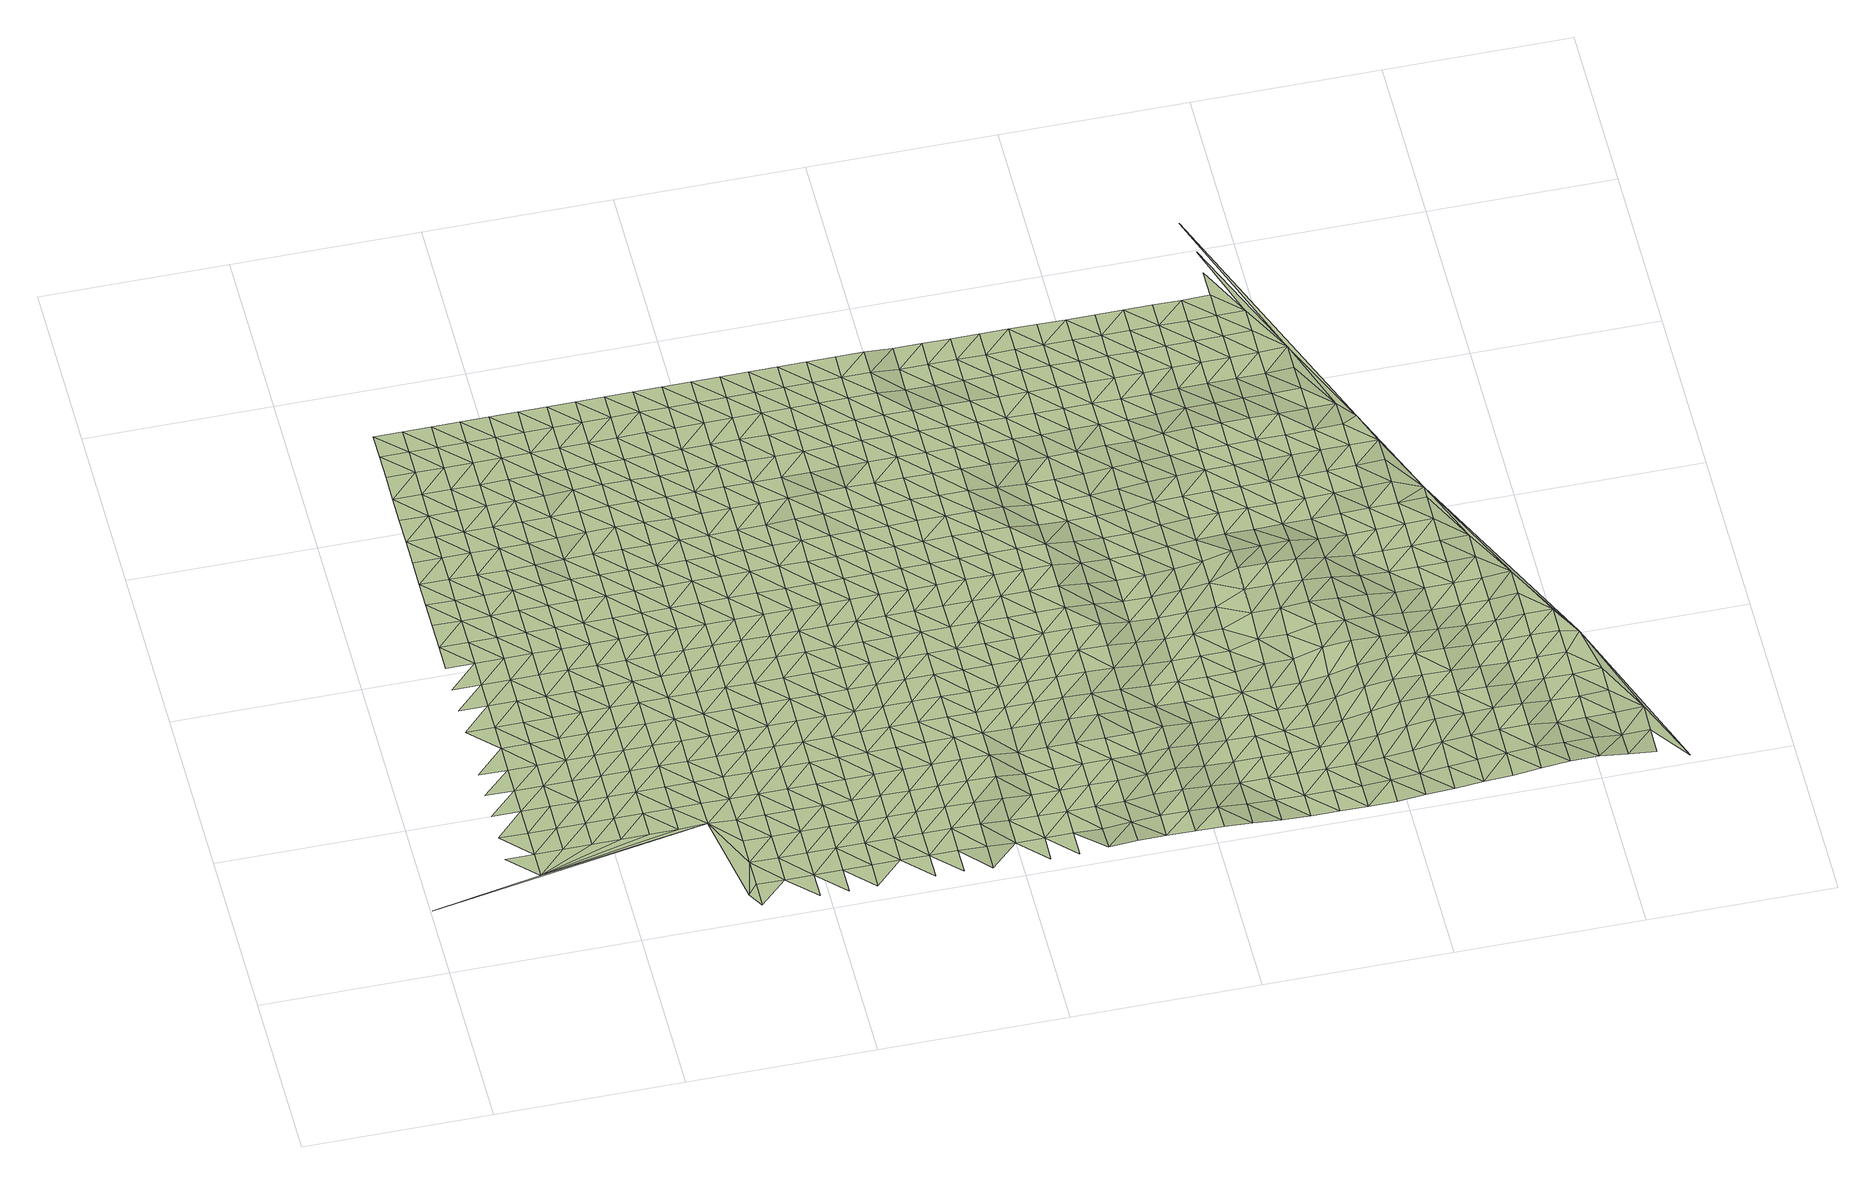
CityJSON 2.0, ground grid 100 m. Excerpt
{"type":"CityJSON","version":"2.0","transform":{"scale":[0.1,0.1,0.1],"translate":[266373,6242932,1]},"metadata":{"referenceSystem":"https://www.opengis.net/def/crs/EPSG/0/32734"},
"CityObjects":{
"terrain1":{"type":"TINRelief","geometry":[{"type":"CompositeSurface","lod":"1","boundaries":[[[0,1,2]],[[2,3,4]],[[4,3,5]],[[6,2,1]],[[7,8,5]],[[9,1,10]],[[3,2,11]],[[12,13,7]],[[2,6,11]],[[5,3,14]],[[15,6,1]],[[16,17,12]],[[3,11,14]],[[18,7,5]],[[19,16,20]],[[18,5,14]],[[21,12,7]],[[11,6,22]],[[19,20,23]],[[24,15,1]],[[16,12,21]],[[18,21,7]],[[6,15,22]],[[14,11,25]],[[26,23,27]],[[28,20,16]],[[14,25,18]],[[16,21,28]],[[11,22,25]],[[29,30,31]],[[32,27,30]],[[33,24,1]],[[23,20,34]],[[28,35,20]],[[21,18,36]],[[25,37,18]],[[38,22,15]],[[39,31,40]],[[31,30,41]],[[20,35,34]],[[36,28,21]],[[42,27,23]],[[36,18,37]],[[43,39,40]],[[31,41,40]],[[15,24,38]],[[25,22,44]],[[23,34,42]],[[1,45,33]],[[46,30,27]],[[47,35,28]],[[48,43,49]],[[47,28,36]],[[22,38,44]],[[46,41,30]],[[37,25,50]],[[27,42,46]],[[40,49,43]],[[51,34,35]],[[51,35,47]],[[25,44,50]],[[48,52,53]],[[54,36,37]],[[41,55,40]],[[49,56,48]],[[34,57,42]],[[24,58,38]],[[41,46,55]],[[1,9,45]],[[59,53,52]],[[48,56,52]],[[54,37,50]],[[51,57,34]],[[60,47,36]],[[61,49,40]],[[24,33,58]],[[44,38,62]],[[61,40,55]],[[42,63,46]],[[54,60,36]],[[57,64,42]],[[65,56,49]],[[66,59,67]],[[68,51,47]],[[52,69,59]],[[38,58,62]],[[55,46,63]],[[50,44,70]],[[42,64,63]],[[61,65,49]],[[67,71,66]],[[51,68,57]],[[67,59,69]],[[60,68,47]],[[44,62,70]],[[52,56,72]],[[54,50,73]],[[55,74,61]],[[33,45,58]],[[65,75,56]],[[74,55,63]],[[52,72,69]],[[57,76,64]],[[77,71,78]],[[56,75,72]],[[71,67,79]],[[73,50,70]],[[57,68,80]],[[60,54,81]],[[58,82,62]],[[65,61,83]],[[84,77,78]],[[79,78,71]],[[57,80,76]],[[58,45,82]],[[61,74,85]],[[67,69,86]],[[64,87,63]],[[81,54,73]],[[65,83,75]],[[68,60,88]],[[86,69,72]],[[61,85,83]],[[89,84,90]],[[74,63,87]],[[91,70,62]],[[64,76,87]],[[82,92,62]],[[93,79,67]],[[88,80,68]],[[78,90,84]],[[88,60,81]],[[86,93,67]],[[62,92,91]],[[75,94,72]],[[95,73,70]],[[74,96,85]],[[82,45,9]],[[75,83,97]],[[76,80,98]],[[90,99,89]],[[96,74,87]],[[86,72,94]],[[78,79,100]],[[75,97,94]],[[93,101,79]],[[95,70,91]],[[98,80,88]],[[102,81,73]],[[85,103,83]],[[82,104,92]],[[90,78,100]],[[105,106,107]],[[100,79,101]],[[85,96,103]],[[104,82,9]],[[76,108,87]],[[102,73,95]],[[76,98,109]],[[83,110,97]],[[111,93,86]],[[105,112,9]],[[113,88,81]],[[91,92,114]],[[112,105,107]],[[86,94,115]],[[99,90,116]],[[96,87,108]],[[76,109,108]],[[110,83,103]],[[92,104,114]],[[93,111,101]],[[86,115,111]],[[100,116,90]],[[113,81,102]],[[94,97,117]],[[106,118,107]],[[98,88,119]],[[120,9,112]],[[121,95,91]],[[96,122,103]],[[97,110,117]],[[91,114,123]],[[118,112,107]],[[119,109,98]],[[124,104,9]],[[116,125,99]],[[122,96,108]],[[119,88,113]],[[120,126,9]],[[115,94,127]],[[100,101,128]],[[101,111,129]],[[123,121,91]],[[130,102,95]],[[114,104,124]],[[110,103,131]],[[117,127,94]],[[126,124,9]],[[116,100,128]],[[128,101,129]],[[131,103,122]],[[109,132,108]],[[113,102,130]],[[112,133,120]],[[130,95,121]],[[109,119,134]],[[112,118,135]],[[110,136,117]],[[111,115,137]],[[138,123,114]],[[127,139,115]],[[125,116,140]],[[122,108,132]],[[120,133,126]],[[109,134,132]],[[136,110,131]],[[112,135,133]],[[124,138,114]],[[137,129,111]],[[119,113,141]],[[115,139,137]],[[128,140,116]],[[127,117,142]],[[141,113,130]],[[121,123,143]],[[142,117,136]],[[138,144,123]],[[145,135,118]],[[146,134,119]],[[126,147,124]],[[131,122,148]],[[125,140,149]],[[132,150,122]],[[126,133,151]],[[121,143,130]],[[139,127,152]],[[153,128,129]],[[129,137,154]],[[118,155,145]],[[143,123,144]],[[141,146,119]],[[136,131,148]],[[152,127,142]],[[122,150,148]],[[126,151,147]],[[128,153,140]],[[138,124,156]],[[153,129,154]],[[139,157,137]],[[132,134,158]],[[159,141,130]],[[133,135,160]],[[146,161,134]],[[145,162,135]],[[142,136,163]],[[157,139,152]],[[159,130,143]],[[124,147,156]],[[149,140,164]],[[132,158,150]],[[160,151,133]],[[144,138,165]],[[134,161,158]],[[148,163,136]],[[135,162,160]],[[154,137,166]],[[153,164,140]],[[146,141,167]],[[166,137,157]],[[141,159,168]],[[138,156,165]],[[152,142,169]],[[170,143,144]],[[148,150,171]],[[147,151,172]],[[163,173,142]],[[154,174,153]],[[164,175,149]],[[158,171,150]],[[141,168,167]],[[172,151,160]],[[143,170,159]],[[152,169,157]],[[176,161,146]],[[145,177,162]],[[142,173,169]],[[174,154,166]],[[145,178,179]],[[170,144,165]],[[180,163,148]],[[181,164,153]],[[156,147,182]],[[145,179,177]],[[146,167,176]],[[147,172,183]],[[171,180,148]],[[161,184,158]],[[162,185,160]],[[181,153,174]],[[186,173,163]],[[166,157,187]],[[168,159,188]],[[157,169,189]],[[159,170,190]],[[147,183,182]],[[175,164,191]],[[184,171,158]],[[165,156,192]],[[161,176,184]],[[180,186,163]],[[162,177,185]],[[174,166,187]],[[172,160,193]],[[157,189,187]],[[181,191,164]],[[159,190,188]],[[167,168,194]],[[156,182,192]],[[173,195,169]],[[170,165,196]],[[180,171,197]],[[193,183,172]],[[186,198,173]],[[193,160,185]],[[177,179,199]],[[181,174,200]],[[191,201,175]],[[197,171,184]],[[168,188,194]],[[196,190,170]],[[195,189,169]],[[202,176,167]],[[173,198,195]],[[187,200,174]],[[199,179,203]],[[196,165,192]],[[204,186,180]],[[205,182,183]],[[167,194,202]],[[183,193,206]],[[180,197,204]],[[189,207,187]],[[191,181,208]],[[176,209,184]],[[210,188,190]],[[185,177,211]],[[177,199,212]],[[200,213,181]],[[198,186,214]],[[189,195,207]],[[210,190,196]],[[183,206,205]],[[191,208,201]],[[209,197,184]],[[185,211,193]],[[215,192,182]],[[176,202,209]],[[214,186,204]],[[181,213,208]],[[177,212,211]],[[216,200,187]],[[217,195,198]],[[199,203,218]],[[188,219,194]],[[216,187,207]],[[210,220,188]],[[182,205,215]],[[221,196,192]],[[206,193,222]],[[198,214,217]],[[218,212,199]],[[223,213,200]],[[204,197,224]],[[208,225,201]],[[197,209,226]],[[188,220,219]],[[211,222,193]],[[207,195,227]],[[202,194,228]],[[216,223,200]],[[221,192,215]],[[229,210,196]],[[224,214,204]],[[205,206,230]],[[227,195,217]],[[224,197,226]],[[194,219,228]],[[206,222,230]],[[231,216,207]],[[213,232,208]],[[202,233,209]],[[210,229,220]],[[211,212,234]],[[229,196,221]],[[212,218,235]],[[223,236,213]],[[215,205,237]],[[231,207,227]],[[217,214,238]],[[232,225,208]],[[226,209,233]],[[202,228,233]],[[213,236,232]],[[214,224,239]],[[212,235,234]],[[237,205,230]],[[223,216,240]],[[241,222,211]],[[227,217,238]],[[219,220,242]],[[238,214,239]],[[216,231,240]],[[220,229,243]],[[221,215,244]],[[226,245,224]],[[211,234,241]],[[215,237,246]],[[235,218,247]],[[236,223,248]],[[249,230,222]],[[225,232,250]],[[245,226,233]],[[220,243,242]],[[221,244,229]],[[231,227,251]],[[252,228,219]],[[240,248,223]],[[244,215,246]],[[253,247,218]],[[237,230,249]],[[239,224,254]],[[238,251,227]],[[249,222,241]],[[219,242,252]],[[254,224,245]],[[231,255,240]],[[236,256,232]],[[233,228,257]],[[258,243,229]],[[235,259,234]],[[247,260,235]],[[248,261,236]],[[239,262,238]],[[263,246,237]],[[258,229,244]],[[251,255,231]],[[250,232,256]],[[233,257,245]],[[228,252,257]],[[262,239,254]],[[236,261,256]],[[235,260,259]],[[237,249,263]],[[264,248,240]],[[265,241,234]],[[251,238,266]],[[242,243,267]],[[264,240,255]],[[258,268,243]],[[269,244,246]],[[266,238,262]],[[234,259,265]],[[263,270,246]],[[271,261,248]],[[249,241,272]],[[254,245,273]],[[256,274,250]],[[245,257,275]],[[243,268,267]],[[244,269,258]],[[255,251,276]],[[277,252,242]],[[247,278,260]],[[264,271,248]],[[247,279,280]],[[269,246,270]],[[262,254,273]],[[272,263,249]],[[276,251,266]],[[245,275,273]],[[272,241,265]],[[247,280,278]],[[242,267,277]],[[255,281,264]],[[256,261,282]],[[252,283,257]],[[268,258,284]],[[259,260,285]],[[271,286,261]],[[266,262,287]],[[255,276,281]],[[284,258,269]],[[256,282,274]],[[283,275,257]],[[263,288,270]],[[252,277,283]],[[273,287,262]],[[261,286,282]],[[260,278,285]],[[263,272,289]],[[290,271,264]],[[291,267,268]],[[265,259,292]],[[290,264,281]],[[291,268,284]],[[263,289,288]],[[266,293,276]],[[269,270,294]],[[275,295,273]],[[287,296,266]],[[259,285,292]],[[278,280,297]],[[267,298,277]],[[286,271,299]],[[272,265,300]],[[274,282,301]],[[275,283,295]],[[281,276,293]],[[266,296,293]],[[299,271,290]],[[297,280,302]],[[294,270,288]],[[291,298,267]],[[284,269,303]],[[304,287,273]],[[289,272,300]],[[300,265,292]],[[305,282,286]],[[304,273,295]],[[277,306,283]],[[278,307,285]],[[303,269,294]],[[298,308,277]],[[278,297,309]],[[286,299,305]],[[310,296,287]],[[290,281,311]],[[312,291,284]],[[288,289,313]],[[293,314,281]],[[282,315,301]],[[295,283,306]],[[277,308,306]],[[304,310,287]],[[278,309,307]],[[289,300,313]],[[311,299,290]],[[291,312,298]],[[316,292,285]],[[311,281,314]],[[315,282,305]],[[312,284,303]],[[297,302,317]],[[293,296,318]],[[319,294,288]],[[295,320,304]],[[310,321,296]],[[285,307,316]],[[288,313,322]],[[317,309,297]],[[323,300,292]],[[301,315,324]],[[320,295,306]],[[293,318,314]],[[298,325,308]],[[305,299,326]],[[296,321,318]],[[299,311,327]],[[319,288,322]],[[298,312,328]],[[329,303,294]],[[323,292,316]],[[310,304,330]],[[315,305,326]],[[313,300,331]],[[327,326,299]],[[298,328,325]],[[304,320,332]],[[311,314,333]],[[308,334,306]],[[335,307,309]],[[329,294,319]],[[309,317,336]],[[310,330,321]],[[312,303,337]],[[331,322,313]],[[333,314,318]],[[304,332,330]],[[331,300,323]],[[315,338,324]],[[320,306,334]],[[308,325,334]],[[309,336,335]],[[339,327,311]],[[337,328,312]],[[340,316,307]],[[338,315,326]],[[337,303,329]],[[333,339,311]],[[321,341,318]],[[342,319,322]],[[320,343,332]],[[321,330,344]],[[307,335,340]],[[322,331,345]],[[336,317,346]],[[325,328,347]],[[348,323,316]],[[324,338,349]],[[343,320,334]],[[333,318,341]],[[326,327,350]],[[321,344,341]],[[339,351,327]],[[352,346,317]],[[342,322,345]],[[347,328,337]],[[353,329,319]],[[332,354,330]],[[331,323,348]],[[348,316,340]],[[338,326,350]],[[350,327,351]],[[332,343,354]],[[334,325,355]],[[335,336,356]],[[353,319,342]],[[325,347,357]],[[346,358,336]],[[330,359,344]],[[360,339,333]],[[361,337,329]],[[362,345,331]],[[333,341,363]],[[338,364,349]],[[343,334,355]],[[335,356,340]],[[325,357,355]],[[359,330,354]],[[336,358,356]],[[348,362,331]],[[339,360,351]],[[333,363,360]],[[364,338,350]],[[361,329,353]],[[341,344,365]],[[345,366,342]],[[347,337,367]],[[340,368,348]],[[343,369,354]],[[344,359,365]],[[362,366,345]],[[367,357,347]],[[370,349,364]],[[369,343,355]],[[367,337,361]],[[368,340,356]],[[353,342,371]],[[363,341,372]],[[346,373,358]],[[350,351,374]],[[351,360,375]],[[346,376,377]],[[378,362,348]],[[359,354,379]],[[366,371,342]],[[365,372,341]],[[364,350,374]],[[346,377,373]],[[374,351,375]],[[378,348,368]],[[379,354,369]],[[357,380,355]],[[361,353,381]],[[358,382,356]],[[357,367,383]],[[359,384,365]],[[360,363,385]],[[371,381,353]],[[372,386,363]],[[370,364,387]],[[369,355,380]],[[368,356,382]],[[366,362,388]],[[357,383,380]],[[384,359,379]],[[358,373,382]],[[362,378,389]],[[385,375,360]],[[367,361,390]],[[363,386,385]],[[374,387,364]],[[372,365,391]],[[381,390,361]],[[362,389,388]],[[371,366,392]],[[369,393,379]],[[394,378,368]],[[391,365,384]],[[373,377,395]],[[374,375,396]],[[397,383,367]],[[387,398,370]],[[393,369,380]],[[368,382,394]],[[371,392,381]],[[386,372,399]],[[375,385,396]],[[395,377,400]],[[366,388,392]],[[390,397,367]],[[384,379,401]],[[399,372,391]],[[402,387,374]],[[389,378,403]],[[378,394,404]],[[379,393,401]],[[386,405,385]],[[383,406,380]],[[407,390,381]],[[382,373,408]],[[397,409,383]],[[373,395,410]],[[402,374,396]],[[391,384,411]],[[405,386,399]],[[407,381,392]],[[378,404,403]],[[412,398,387]],[[393,380,406]],[[388,389,413]],[[383,409,406]],[[401,411,384]],[[373,410,408]],[[396,385,414]],[[394,382,415]],[[402,412,387]],[[399,391,416]],[[395,400,417]],[[390,418,397]],[[385,405,414]],[[390,407,419]],[[389,403,413]],[[388,420,392]],[[393,421,401]],[[404,394,415]],[[411,416,391]],[[415,382,408]],[[417,410,395]],[[422,402,396]],[[412,423,398]],[[421,393,406]],[[390,419,418]],[[417,400,424]],[[409,397,425]],[[422,396,414]],[[388,413,420]],[[399,426,405]],[[407,392,427]],[[411,401,428]],[[399,416,429]],[[412,402,430]],[[431,403,404]],[[397,418,425]],[[415,432,404]],[[428,401,421]],[[414,405,426]],[[409,433,406]],[[419,407,427]],[[408,410,434]],[[427,392,420]],[[399,429,426]],[[410,417,435]],[[402,422,430]],[[416,411,436]],[[404,432,431]],[[423,412,437]],[[421,406,433]],[[438,413,403]],[[409,425,433]],[[436,411,428]],[[410,435,434]],[[422,414,439]],[[418,419,440]],[[424,441,417]],[[442,415,408]],[[430,437,412]],[[416,443,429]],[[426,439,414]],[[419,427,440]],[[403,431,438]],[[420,413,444]],[[428,421,445]],[[415,442,432]],[[416,436,443]],[[442,408,434]],[[435,417,446]],[[422,447,430]],[[437,448,423]],[[433,445,421]],[[425,418,449]],[[439,447,422]],[[441,446,417]],[[413,438,444]],[[418,440,450]],[[426,429,451]],[[452,427,420]],[[429,443,453]],[[436,428,454]],[[455,437,430]],[[432,456,431]],[[418,450,449]],[[432,442,457]],[[445,458,428]],[[439,426,451]],[[433,425,459]],[[435,460,434]],[[452,420,444]],[[429,453,451]],[[446,461,435]],[[455,430,447]],[[443,436,454]],[[440,427,462]],[[428,458,454]],[[432,457,456]],[[463,448,437]],[[445,433,459]],[[434,460,442]],[[431,464,438]],[[425,449,459]],[[435,461,460]],[[447,439,465]],[[462,450,440]],[[455,463,437]],[[462,427,452]],[[443,466,453]],[[446,441,467]],[[465,439,451]],[[431,456,464]],[[444,438,468]],[[458,445,469]],[[457,442,470]],[[466,443,454]],[[471,455,447]],[[472,449,450]],[[448,463,473]],[[469,445,459]],[[441,474,467]],[[470,442,460]],[[475,451,453]],[[461,446,476]],[[471,447,465]],[[438,464,468]],[[472,450,462]],[[477,452,444]],[[458,478,454]],[[457,479,456]],[[453,466,475]],[[455,480,463]],[[446,467,476]],[[479,457,470]],[[478,458,469]],[[465,451,481]],[[449,482,459]],[[460,461,483]],[[477,444,468]],[[472,484,449]],[[455,471,480]],[[466,454,485]],[[486,462,452]],[[456,487,464]],[[475,481,451]],[[469,459,482]],[[449,484,482]],[[485,454,478]],[[461,476,483]],[[456,479,487]],[[473,463,488]],[[471,465,489]],[[490,470,460]],[[463,480,491]],[[477,486,452]],[[466,492,475]],[[467,474,493]],[[494,472,462]],[[481,489,465]],[[468,464,495]],[[478,469,496]],[[491,488,463]],[[492,466,485]],[[460,483,490]],[[464,487,497]],[[471,498,480]],[[472,494,484]],[[479,470,499]],[[482,496,469]],[[474,500,493]],[[494,462,486]],[[468,495,477]],[[481,475,501]],[[476,467,502]],[[471,489,498]],[[464,497,495]],[[479,499,487]],[[485,478,503]],[[501,475,492]],[[490,499,470]],[[480,504,491]],[[467,493,502]],[[478,496,503]],[[489,481,505]],[[482,484,506]],[[483,476,507]],[[484,494,508]],[[504,480,498]],[[492,485,509]],[[486,477,510]],[[511,497,487]],[[495,512,477]],[[505,481,501]],[[482,506,496]],[[484,508,506]],[[503,509,485]],[[476,502,507]],[[511,487,499]],[[488,491,513]],[[489,514,498]],[[515,493,500]],[[486,510,494]],[[490,483,516]],[[491,504,517]],[[510,477,512]],[[501,492,518]],[[489,505,514]],[[495,497,519]],[[520,503,496]],[[509,518,492]],[[513,491,517]],[[483,507,516]],[[497,511,521]],[[504,498,522]],[[523,508,494]],[[524,499,490]],[[506,520,496]],[[505,501,525]],[[526,502,493]],[[515,527,493]],[[522,498,514]],[[497,521,519]],[[523,494,510]],[[512,495,528]],[[529,509,503]],[[499,524,511]],[[525,501,518]],[[524,490,516]],[[504,530,517]],[[493,527,526]],[[520,529,503]],[[514,505,531]],[[506,508,532]],[[502,533,507]],[[495,519,528]],[[523,534,508]],[[530,504,522]],[[535,518,509]],[[536,510,512]],[[525,531,505]],[[532,520,506]],[[521,511,537]],[[508,534,532]],[[529,535,509]],[[502,526,533]],[[511,524,538]],[[513,517,539]],[[522,514,540]],[[510,536,523]],[[515,541,527]],[[542,516,507]],[[517,530,543]],[[536,512,528]],[[531,540,514]],[[511,538,537]],[[525,518,544]],[[519,521,545]],[[535,546,518]],[[539,517,543]],[[507,533,542]],[[526,527,547]],[[534,523,548]],[[522,549,530]],[[524,516,550]],[[529,520,551]],[[520,532,552]],[[531,525,544]],[[544,518,546]],[[522,540,549]],[[521,537,545]],[[527,541,547]],[[548,523,536]],[[528,519,553]],[[550,538,524]],[[535,529,551]],[[520,552,551]],[[550,516,542]],[[534,554,532]],[[543,530,555]],[[540,531,556]],[[533,526,557]],[[519,545,553]],[[554,534,548]],[[526,547,558]],[[549,555,530]],[[546,535,559]],[[536,528,560]],[[561,537,538]],[[544,556,531]],[[552,532,562]],[[551,559,535]],[[526,558,557]],[[561,538,550]],[[539,543,563]],[[540,564,549]],[[541,565,547]],[[566,542,533]],[[555,567,543]],[[554,562,532]],[[560,528,553]],[[548,536,568]],[[556,564,540]],[[569,545,537]],[[544,546,570]],[[552,571,551]],[[559,572,546]],[[563,543,567]],[[533,557,566]],[[561,573,537]],[[558,547,574]],[[555,549,575]],[[576,550,542]],[[562,571,552]],[[568,536,560]],[[556,544,570]],[[554,548,577]],[[570,546,572]],[[564,575,549]],[[565,574,547]],[[537,573,569]],[[578,553,545]],[[579,559,551]],[[576,542,566]],[[562,554,577]],[[567,555,580]],[[581,561,550]],[[577,548,568]],[[571,579,551]],[[564,556,582]],[[557,558,583]],[[545,569,578]],[[574,584,558]],[[575,580,555]],[[585,572,559]],[[586,560,553]],[[561,581,573]],[[570,582,556]],[[581,550,576]],[[571,562,587]],[[557,583,566]],[[579,585,559]],[[558,584,583]],[[563,567,588]],[[565,589,574]],[[587,562,577]],[[580,590,567]],[[586,553,578]],[[572,591,570]],[[575,564,592]],[[593,569,573]],[[594,568,560]],[[582,595,564]],[[596,579,571]],[[566,597,576]],[[585,591,572]],[[588,567,590]],[[593,573,581]],[[580,575,592]],[[564,595,592]],[[596,571,587]],[[594,560,586]],[[597,566,583]],[[578,569,598]],[[599,582,570]],[[577,568,600]],[[574,601,584]],[[574,589,602]],[[579,603,585]],[[581,576,604]],[[591,599,570]],[[598,569,593]],[[587,577,600]],[[590,580,605]],[[574,602,601]],[[600,568,594]],[[597,604,576]],[[579,596,603]],[[606,595,582]],[[583,584,607]],[[592,605,580]],[[608,586,578]],[[599,606,582]],[[578,598,609]],[[591,585,610]],[[587,611,596]],[[607,597,583]],[[612,593,581]],[[585,603,613]],[[584,601,607]],[[604,614,581]],[[588,590,615]],[[592,595,616]],[[617,602,589]],[[605,618,590]],[[611,587,600]],[[608,578,609]],[[591,610,599]],[[598,593,612]],[[619,594,586]],[[585,613,610]],[[606,616,595]],[[612,581,614]],[[596,620,603]],[[615,590,618]],[[601,602,621]],[[622,605,592]],[[604,597,623]],[[596,611,620]],[[619,586,608]],[[624,597,607]],[[625,609,598]],[[600,594,626]],[[616,622,592]],[[621,602,617]],[[627,606,599]],[[603,628,613]],[[599,610,629]],[[612,625,598]],[[597,624,623]],[[611,600,626]],[[630,618,605]],[[631,614,604]],[[619,626,594]],[[628,603,620]],[[616,606,627]],[[609,632,608]],[[607,601,633]],[[599,629,627]],[[601,621,634]],[[622,630,605]],[[613,635,610]],[[625,632,609]],[[604,623,631]],[[618,636,615]],[[611,637,620]],[[612,614,638]],[[635,613,628]],[[601,634,633]],[[622,616,639]],[[619,608,640]],[[641,624,607]],[[630,636,618]],[[626,637,611]],[[610,642,629]],[[621,617,643]],[[638,625,612]],[[627,639,616]],[[632,640,608]],[[638,614,631]],[[628,620,644]],[[642,610,635]],[[607,633,641]],[[643,634,621]],[[630,622,645]],[[623,624,646]],[[636,647,615]],[[637,644,620]],[[643,617,648]],[[629,649,627]],[[650,626,619]],[[645,622,639]],[[640,651,619]],[[625,652,632]],[[629,642,649]],[[625,638,653]],[[624,641,646]],[[626,650,637]],[[635,628,654]],[[636,630,655]],[[656,631,623]],[[650,619,651]],[[644,657,628]],[[639,627,658]],[[633,634,659]],[[625,653,652]],[[634,643,660]],[[645,655,630]],[[642,635,654]],[[640,632,661]],[[658,627,649]],[[623,646,656]],[[654,628,657]],[[638,631,662]],[[634,660,659]],[[647,636,663]],[[664,644,637]],[[643,648,665]],[[641,633,666]],[[655,667,636]],[[637,650,668]],[[632,652,661]],[[642,669,649]],[[645,639,670]],[[653,638,662]],[[651,640,671]],[[658,672,639]],[[662,631,656]],[[644,664,657]],[[636,667,663]],[[669,642,654]],[[637,668,664]],[[633,659,666]],[[673,660,643]],[[655,645,670]],[[641,674,646]],[[670,639,672]],[[640,661,671]],[[652,653,675]],[[676,658,649]],[[650,651,677]],[[665,673,643]],[[653,662,675]],[[676,649,669]],[[641,666,674]],[[677,668,650]],[[667,655,678]],[[654,657,679]],[[656,646,680]],[[677,651,671]],[[657,664,681]],[[658,682,672]],[[660,683,659]],[[673,684,660]],[[670,678,655]],[[669,654,679]],[[661,652,685]],[[652,675,686]],[[682,658,676]],[[679,657,681]],[[646,674,680]],[[667,687,663]],[[688,662,656]],[[660,684,683]],[[664,668,689]],[[690,673,665]],[[691,666,659]],[[678,687,667]],[[668,677,692]],[[652,686,685]],[[676,669,693]],[[670,672,694]],[[671,661,695]],[[672,682,696]],[[688,656,680]],[[675,662,697]],[[689,681,664]],[[679,693,669]],[[668,692,689]],[[659,683,691]],[[678,670,694]],[[674,666,698]],[[687,699,663]],[[694,672,696]],[[661,685,695]],[[697,686,675]],[[677,671,700]],[[673,701,684]],[[673,690,702]],[[697,662,688]],[[682,676,703]],[[679,681,704]],[[693,705,676]],[[666,691,698]],[[692,677,700]],[[687,678,706]],[[707,680,674]],[[673,702,701]],[[700,671,695]],[[681,689,704]],[[703,696,682]],[[683,684,708]],[[676,705,703]],[[694,706,678]],[[709,693,679]],[[710,685,686]],[[686,697,711]],[[674,698,707]],[[692,712,689]],[[713,688,680]],[[679,704,709]],[[684,701,708]],[[699,687,714]],[[702,690,715]],[[716,691,683]],[[712,692,700]],[[706,717,687]],[[686,711,710]],[[718,705,693]],[[694,696,719]],[[697,688,713]],[[720,695,685]],[[696,703,721]],[[713,680,707]],[[704,689,722]],[[709,718,693]],[[687,717,714]],[[683,708,716]],[[701,702,723]],[[706,694,719]],[[698,691,724]],[[721,719,696]],[[722,689,712]],[[685,710,720]],[[725,711,697]],[[703,705,726]],[[727,700,695]],[[702,715,723]],[[704,728,709]],[[718,726,705]],[[697,713,725]],[[691,716,724]],[[700,727,712]],[[717,706,729]],[[730,707,698]],[[727,695,720]],[[704,722,728]],[[731,721,703]],[[710,711,732]],[[708,701,733]],[[701,723,734]],[[729,706,719]],[[735,718,709]],[[726,731,703]],[[711,725,732]],[[698,724,730]],[[717,736,714]],[[708,733,716]],[[713,707,737]],[[735,709,728]],[[701,734,733]],[[722,712,738]],[[720,710,739]],[[736,717,729]],[[712,727,740]],[[726,718,741]],[[719,721,742]],[[723,715,743]],[[737,725,713]],[[731,744,721]],[[739,710,732]],[[737,707,730]],[[728,722,738]],[[741,718,735]],[[712,740,738]],[[743,734,723]],[[729,719,742]],[[724,716,745]],[[746,714,736]],[[742,721,744]],[[743,715,747]],[[733,748,716]],[[749,731,726]],[[727,720,750]],[[720,739,751]],[[752,732,725]],[[724,745,730]],[[726,741,749]],[[753,725,737]],[[716,748,745]],[[750,740,727]],[[735,728,754]],[[736,729,755]],[[750,720,751]],[[738,756,728]],[[744,731,757]],[[739,732,752]],[[733,734,758]],[[752,725,753]],[[734,743,759]],[[742,755,729]],[[754,741,735]],[[757,731,749]],[[756,754,728]],[[758,748,733]],[[760,737,730]],[[734,759,758]],[[745,761,730]],[[746,736,762]],[[763,738,740]],[[743,747,764]],[[765,751,739]],[[755,766,736]],[[740,750,767]],[[742,744,768]],[[757,769,744]],[[739,752,765]],[[760,730,761]],[[749,741,770]],[[771,753,737]],[[738,763,756]],[[741,754,772]],[[736,766,762]],[[740,767,763]],[[773,759,743]],[[755,742,768]],[[745,748,774]],[[768,744,769]],[[748,758,775]],[[770,757,749]],[[750,751,776]],[[770,741,772]],[[743,764,773]],[[737,760,771]],[[765,777,751]],[[752,753,778]],[[748,775,774]],[[767,750,776]],[[754,756,779]],[[766,755,780]],[[761,745,781]],[[776,751,777]],[[756,763,782]],[[769,757,783]],[[778,765,752]],[[758,759,784]],[[778,753,771]],[[773,785,759]],[[780,755,768]],[[772,754,779]],[[783,757,770]],[[745,774,781]],[[779,756,782]],[[766,786,762]],[[767,787,763]],[[788,760,761]],[[759,785,784]],[[789,773,764]],[[775,758,790]],[[786,766,780]],[[787,767,776]],[[772,791,770]],[[768,769,792]],[[765,793,777]],[[783,794,769]],[[765,778,795]],[[788,761,781]],[[771,760,796]],[[782,763,797]],[[791,772,779]],[[758,784,790]],[[780,768,792]],[[774,775,798]],[[799,762,786]],[[792,769,794]],[[797,763,787]],[[765,795,793]],[[783,770,800]],[[801,776,777]],[[773,802,785]],[[760,788,796]],[[773,789,803]],[[778,771,804]],[[800,770,791]],[[775,790,798]],[[776,801,787]],[[786,780,805]],[[806,779,782]],[[781,774,807]],[[773,803,802]],[[801,777,793]],[[782,797,808]],[[794,783,809]],[[795,778,804]],[[784,785,810]],[[804,771,796]],[[792,805,780]],[[779,806,791]],[[809,783,800]],[[806,782,808]],[[774,798,807]],[[799,786,811]],[[788,781,812]],[[785,802,810]],[[813,797,787]],[[793,795,814]],[[803,789,815]],[[816,790,784]],[[786,805,811]],[[787,801,817]],[[811,818,799]],[[819,792,794]],[[809,820,794]],[[795,804,814]],[[812,781,807]],[[821,796,788]],[[800,791,822]],[[808,797,813]],[[791,806,823]],[[787,817,813]],[[784,810,816]],[[802,803,824]],[[792,819,805]],[[825,798,790]],[[819,794,820]],[[822,809,800]],[[801,793,826]],[[791,823,822]],[[803,815,824]],[[788,812,821]],[[793,814,827]],[[828,804,796]],[[805,819,811]],[[790,816,825]],[[819,829,811]],[[809,822,820]],[[826,817,801]],[[806,808,830]],[[831,807,798]],[[826,793,827]],[[813,832,808]],[[833,810,802]],[[828,796,821]],[[802,824,834]],[[830,823,806]],[[819,820,822]],[[814,804,835]],[[830,808,832]],[[798,825,831]],[[819,836,837]],[[838,812,807]],[[802,834,833]],[[817,839,813]],[[822,823,836]],[[835,827,814]],[[810,840,816]],[[822,836,819]],[[817,826,841]],[[835,804,828]],[[823,830,836]],[[824,815,842]],[[838,807,831]],[[813,839,832]],[[817,841,839]],[[843,821,812]],[[810,833,840]],[[842,834,824]],[[826,827,844]],[[816,845,825]],[[842,815,846]],[[832,839,830]],[[836,830,839]],[[812,838,843]],[[827,835,844]],[[847,828,821]],[[826,844,841]],[[816,840,845]],[[834,848,833]],[[825,849,831]],[[844,839,841]],[[835,828,847]],[[847,821,843]],[[848,834,842]],[[825,845,849]],[[844,835,847]],[[833,850,840]],[[851,838,831]],[[844,847,839]],[[850,833,848]],[[852,842,846]],[[838,851,843]],[[851,831,849]],[[840,853,845]],[[854,839,847]],[[851,847,843]],[[852,846,855]],[[840,850,853]],[[856,848,842]],[[845,854,849]],[[850,848,856]],[[845,853,854]],[[856,842,852]],[[851,854,847]],[[849,854,851]],[[856,853,850]],[[853,856,854]],[[857,856,852]],[[856,857,854]]]}]}
},
"vertices":[
[443,675,31],[594,525,35],[594,675,31],[594,825,31],[443,825,31],[594,980,30],[744,675,32],[594,1125,31],[443,980,30],[1499,684,35],[4,409,35],[744,825,32],[594,1270,31],[443,1125,31],[744,980,30],[894,675,33],[594,1425,30],[443,1270,31],[744,1125,31],[443,1575,29],[594,1575,29],[744,1270,31],[894,825,33],[594,1725,30],[1044,675,33],[894,980,30],[443,1725,30],[594,1875,29],[744,1425,31],[443,2025,28],[594,2025,28],[443,2175,28],[443,1875,29],[1194,675,34],[744,1725,29],[744,1575,30],[894,1270,31],[894,1125,31],[1044,825,33],[443,2330,26],[594,2330,26],[594,2175,28],[744,1875,29],[443,2475,26],[1044,980,31],[1345,675,35],[744,2025,29],[894,1425,32],[443,2620,26],[594,2475,26],[1044,1125,32],[894,1575,30],[594,2775,24],[443,2775,24],[1044,1270,32],[744,2175,29],[594,2620,26],[894,1725,29],[1194,825,34],[443,2925,22],[1044,1425,32],[744,2330,26],[1194,980,31],[894,2025,30],[894,1875,29],[744,2475,26],[443,3075,22],[594,3075,22],[1044,1575,31],[594,2925,22],[1194,1125,32],[443,3225,21],[744,2775,24],[1194,1270,32],[894,2175,30],[744,2620,25],[1044,1875,30],[443,3380,21],[594,3380,21],[594,3225,21],[1044,1725,29],[1194,1425,32],[1345,825,35],[894,2475,26],[443,3525,21],[894,2330,30],[744,2925,23],[1044,2025,30],[1194,1575,31],[443,3670,19],[594,3525,21],[1345,1125,33],[1345,980,31],[744,3075,22],[894,2775,23],[1345,1270,33],[1044,2175,30],[894,2620,24],[1194,1725,30],[594,3670,19],[744,3380,21],[744,3225,22],[1345,1425,32],[1044,2330,33],[1495,825,35],[1595,157,34],[1645,75,34],[1645,220,34],[1194,2025,30],[1194,1875,30],[1044,2475,32],[894,3075,23],[1645,375,35],[1345,1575,32],[1495,980,32],[894,2925,24],[744,3525,21],[1044,2620,26],[1795,220,33],[1345,1725,30],[1645,525,35],[1495,1270,33],[1194,2175,30],[1495,1125,33],[1645,825,34],[744,3670,18],[1645,675,34],[1044,2775,25],[894,3380,22],[894,3225,22],[1495,1425,33],[1194,2330,33],[1345,2025,30],[1795,525,35],[1345,1875,29],[1795,375,33],[1194,2475,36],[1044,3075,25],[1645,980,32],[1044,2925,25],[894,3525,22],[1495,1575,33],[1194,2620,33],[1645,1270,33],[1645,1125,33],[1945,220,33],[1495,1725,31],[1795,825,35],[1345,2330,31],[894,3670,19],[1345,2175,30],[1795,675,35],[1194,2775,28],[1044,3380,22],[1044,3225,24],[1945,75,33],[1795,980,32],[1194,2925,26],[1495,2025,31],[1645,1425,33],[1945,525,35],[1495,1875,29],[1945,375,33],[1345,2475,34],[1044,3525,22],[1795,1125,33],[1194,3075,25],[1645,1725,32],[1645,1575,33],[1345,2775,34],[1795,1270,34],[1495,2175,31],[1945,675,35],[1345,2620,36],[1194,3225,25],[1044,3670,21],[1645,1875,30],[2096,375,33],[2096,75,30],[2096,220,33],[1495,2330,29],[1194,3380,23],[1945,980,32],[1945,825,35],[1645,2025,32],[2096,525,34],[1495,2475,32],[1345,3075,32],[1795,1575,34],[1345,2925,32],[1795,1425,34],[1194,3525,23],[1945,1125,33],[2096,675,35],[1795,1725,33],[1495,2775,36],[1945,1270,34],[1645,2175,32],[1495,2620,34],[2246,220,33],[1345,3225,29],[1194,3670,22],[1795,1875,31],[2246,75,32],[1645,2330,29],[2096,980,33],[2096,825,35],[1495,2925,36],[1345,3525,25],[1795,2025,31],[1945,1425,34],[2246,525,34],[2246,375,33],[1345,3380,25],[1645,2475,30],[2096,1125,33],[1495,3075,36],[1645,2620,31],[2396,220,34],[1945,1725,33],[1945,1575,34],[2096,1270,34],[2246,675,34],[1495,3225,31],[1795,2330,31],[1345,3670,23],[1795,2175,31],[1645,2775,33],[1945,1875,31],[2096,1425,34],[2246,825,34],[1645,2925,36],[1495,3525,26],[1945,2025,31],[2396,525,34],[2396,375,34],[1495,3380,26],[2246,980,34],[1795,2620,30],[1795,2475,31],[1645,3075,33],[2396,675,34],[2096,1725,33],[2096,1575,34],[2246,1270,35],[1945,2175,31],[2246,1125,34],[2546,220,33],[1645,3225,30],[2396,825,34],[1495,3670,25],[1795,2775,30],[2096,1875,31],[2546,75,33],[1945,2330,31],[1795,2925,31],[1645,3525,27],[2096,2025,32],[2246,1425,34],[2546,525,34],[2546,375,33],[1645,3380,27],[1945,2475,31],[2396,980,34],[1795,3075,30],[2546,675,34],[1945,2620,30],[2246,1725,33],[2246,1575,35],[2396,1270,35],[2396,1125,34],[1795,3225,30],[2546,825,34],[2096,2330,32],[1645,3670,25],[2096,2175,32],[1945,2775,30],[2246,1875,32],[2696,375,33],[2696,75,32],[2696,220,32],[1945,2925,31],[1795,3525,29],[2246,2025,32],[2396,1425,35],[2696,525,34],[1795,3380,29],[2096,2475,34],[2546,1125,34],[2546,980,35],[1945,3075,30],[2396,1575,35],[2696,675,35],[2096,2775,29],[2546,1270,35],[2246,2175,32],[2096,2620,32],[2847,220,27],[2396,1725,34],[1945,3225,30],[2696,825,35],[1795,3670,26],[2847,75,21],[2546,1425,35],[2246,2330,34],[1945,3380,29],[2396,2025,32],[2847,525,34],[2396,1875,32],[2847,375,32],[2246,2475,35],[2096,3075,31],[2546,1575,35],[2696,980,35],[2096,2925,31],[1945,3525,29],[2847,675,36],[2997,220,17],[2246,2775,31],[2696,1270,35],[2396,2175,32],[2246,2620,35],[2696,1125,35],[2847,825,36],[1945,3670,26],[2546,1875,33],[2096,3380,29],[2096,3225,30],[2546,1725,34],[2696,1425,35],[2396,2475,37],[2847,980,35],[2396,2330,34],[2246,2925,30],[2546,2025,33],[2997,525,27],[2997,375,21],[2696,1575,35],[2096,3525,29],[2246,3075,31],[2997,675,33],[2396,2775,35],[2847,1270,35],[2546,2175,33],[2396,2620,41],[2847,1125,35],[3147,220,17],[2696,1725,35],[2997,825,33],[2096,3670,27],[2246,3380,30],[2246,3225,31],[3147,75,14],[2847,1425,35],[2546,2330,34],[2696,2025,34],[3147,525,14],[2696,1875,34],[3147,375,16],[2546,2475,35],[2396,3075,30],[2847,1575,35],[2997,980,35],[2396,2925,30],[2246,3525,30],[2546,2620,42],[2997,1125,35],[2847,1725,35],[3147,675,15],[2696,2175,34],[2246,3670,27],[2997,1270,35],[2546,2775,42],[3297,375,16],[2396,3380,29],[2396,3225,31],[3297,75,14],[3297,220,17],[3147,825,15],[2696,2330,36],[2847,2025,34],[2997,1425,35],[3297,525,14],[2847,1875,35],[2696,2475,36],[2546,3075,30],[2546,2925,32],[2396,3525,29],[3147,1125,36],[3147,980,32],[2997,1575,36],[2696,2620,41],[3147,1270,36],[2847,2175,34],[3297,675,15],[3447,220,13],[2546,3225,31],[2997,1725,36],[2396,3670,28],[2696,2775,42],[3447,75,31],[2847,2330,36],[2546,3380,31],[3297,980,32],[3297,825,15],[2696,2925,35],[2997,2025,35],[3147,1425,36],[3447,525,17],[2997,1875,35],[3447,375,14],[2847,2475,36],[2546,3525,31],[3297,1125,36],[2696,3075,35],[3447,675,16],[2847,2620,37],[3598,220,28],[3147,1725,37],[3147,1575,36],[3297,1270,36],[2997,2175,35],[2696,3225,33],[2546,3670,29],[3598,75,43],[3147,1875,37],[2847,2925,38],[3297,1425,36],[2997,2330,37],[2847,2775,38],[2696,3380,32],[3447,980,28],[3447,825,16],[3147,2025,37],[3598,525,13],[3598,375,16],[2997,2475,38],[2696,3525,32],[3447,1125,35],[2847,3075,38],[3297,1575,36],[3748,75,43],[3598,675,16],[2997,2620,41],[3447,1270,36],[3147,2175,37],[3748,220,39],[2847,3225,34],[2696,3670,30],[3297,1875,37],[3297,1725,37],[2997,2925,38],[3447,1425,37],[2997,2775,39],[3147,2475,38],[2847,3380,34],[3598,980,27],[3598,825,16],[3147,2330,39],[3297,2025,37],[3748,525,22],[3748,375,31],[3447,1575,37],[2847,3525,34],[3598,1125,31],[2997,3075,36],[3147,2620,36],[3898,220,38],[3598,1270,37],[3297,2175,37],[3748,675,14],[2997,3225,35],[3447,1725,37],[2847,3670,32],[3898,75,41],[3147,2775,35],[3898,375,34],[3598,1425,38],[3297,2330,39],[3748,825,14],[2997,3380,35],[3147,2925,35],[3447,2025,38],[3898,525,30],[3447,1875,37],[3297,2475,38],[3598,1575,38],[3748,980,20],[2997,3670,32],[3147,3075,35],[3898,675,26],[2997,3525,35],[3297,2620,36],[4048,220,32],[3598,1725,38],[3748,1270,32],[3447,2175,38],[3748,1125,24],[3147,3225,32],[3898,825,26],[4048,75,37],[3297,2775,35],[4048,375,22],[3447,2330,35],[3147,3380,19],[3297,2925,35],[3598,2025,37],[4048,525,14],[3598,1875,39],[3447,2475,30],[3748,1575,35],[3898,980,12],[3748,1425,36],[3147,3670,24],[3297,3075,35],[4198,75,29],[4048,675,17],[3147,3525,19],[3447,2620,25],[3898,1270,17],[3598,2175,37],[3898,1125,13],[3297,3225,32],[3748,1725,26],[4048,825,17],[3447,2775,30],[4198,375,10],[4198,220,17],[3898,1425,19],[3598,2330,12],[3297,3380,19],[3447,2925,31],[3748,2025,16],[4198,525,9],[3748,1875,22],[3598,2475,11],[3898,1575,13],[4048,1125,9],[4048,980,10],[3297,3670,24],[3447,3075,30],[4348,75,14],[4198,675,10],[3297,3525,19],[3598,2775,22],[4048,1270,10],[3598,2620,12],[4348,220,10],[3898,1725,9],[3447,3225,28],[4198,825,10],[3748,2330,7],[3748,2175,16],[4048,1425,9],[3898,1875,8],[3447,3380,20],[3598,2925,26],[4348,525,9],[4348,375,9],[3748,2475,8],[4048,1575,9],[4198,980,7],[3898,2025,8],[3447,3670,21],[3598,3075,26],[4498,75,8],[4348,675,7],[3447,3525,20],[4048,1725,8],[4198,1270,10],[3748,2775,13],[3898,2175,8],[3748,2620,8],[4198,1125,8],[4498,220,7],[3598,3225,24],[4348,825,7],[4048,1875,8],[4198,1425,10],[3898,2330,6],[3598,3380,20],[4348,980,7],[3748,2925,21],[4498,525,6],[4498,375,6],[3898,2475,8],[4198,1575,12],[4048,2025,10],[3598,3670,21],[4649,75,8],[3598,3525,20],[3898,2620,13],[3748,3225,23],[4348,1125,7],[4198,1725,18],[3748,3075,22],[4048,2175,10],[4498,675,6],[4348,1270,11],[3898,2775,17],[4198,1875,22],[4649,375,6],[4649,220,7],[4048,2330,16],[4498,825,7],[3748,3380,22],[3898,2925,24],[4649,525,6],[4348,1575,19],[4348,1425,11],[4048,2620,27],[4198,2025,31],[4498,1125,33],[4048,2475,18],[4498,980,7],[3748,3670,24],[3898,3075,24],[4799,75,6],[3748,3525,22],[4348,1725,37],[4198,2175,31],[4799,220,5],[3898,3225,23],[4649,825,7],[4649,675,6],[4498,1270,64],[4348,1875,41],[4048,2925,24],[4198,2330,38],[4048,2775,27],[3898,3380,21],[4649,980,7],[4498,1425,96],[4799,525,9],[4799,375,6],[4198,2475,34],[3898,3525,21],[4348,2025,43],[4649,1125,33],[4048,3075,22],[4498,1575,114],[4799,675,13],[4198,2620,34],[4949,220,12],[4348,2175,44],[4048,3225,20],[4799,825,25],[3898,3670,22],[4949,75,8],[4198,2775,26],[4498,1875,84],[4498,1725,115],[4649,1425,96],[4649,1270,64],[4348,2475,46],[4048,3380,20],[4799,980,25],[4348,2330,44],[4198,2925,22],[4949,525,25],[4949,375,19],[4649,1575,114],[4799,1125,83],[4048,3670,19],[4498,2175,48],[5099,75,23],[4949,675,42],[4048,3525,20],[4498,2025,49],[4348,2620,45],[4198,3225,17],[4649,1725,115],[4198,3075,19],[5099,220,25],[4949,825,70],[4799,1270,103],[4348,2775,44],[4649,1875,84],[4198,3380,18],[4498,2475,53],[4949,980,70],[4498,2330,48],[4348,2925,26],[5099,525,53],[5099,375,34],[4799,1575,109],[4799,1425,108],[4198,3525,18],[4949,1125,99],[4649,2175,48],[5249,75,30],[5099,675,77],[4649,2025,49],[4498,2620,50],[4348,3225,19],[4799,1725,109],[4348,3075,20],[4949,1270,99],[5099,825,88],[4198,3670,18],[4799,1875,88],[5249,375,60],[5249,220,42],[4498,2925,40],[4649,2330,48],[4498,2775,51],[4348,3380,17],[5099,980,88],[5249,525,75],[4649,2475,53],[4949,1575,97],[4949,1425,99],[4799,2025,51],[5099,1125,91],[4348,3670,18],[5400,75,45],[5249,675,84],[4348,3525,18],[4649,2620,50],[4498,3225,25],[4949,1725,83],[4498,3075,28],[4799,2175,48],[5400,220,58],[5249,825,86],[5099,1270,91],[4649,2775,51],[4949,1875,63],[4799,2330,48],[4498,3380,22],[5249,980,86],[4649,2925,40],[5099,1425,87],[5400,525,80],[5400,375,71],[4799,2475,55],[4498,3525,19],[5249,1125,84],[4949,2175,48],[5099,1575,73],[4949,2025,53],[4799,2620,53],[4649,3225,25],[5550,220,71],[4649,3075,28],[5400,825,81],[4498,3670,19],[5550,75,55],[5400,675,83],[4799,2775,51],[5099,1875,58],[5099,1725,60],[5249,1425,67],[5249,1270,78],[4949,2475,56],[4649,3380,22],[4949,2330,48],[4799,2925,41],[5550,525,82],[5550,375,81],[5400,1125,74],[5400,980,81],[4649,3670,19],[5099,2175,51],[5700,75,76],[5249,1575,60],[4649,3525,19],[5099,2025,57],[4799,3225,26],[4799,3075,28],[4949,2775,48],[5400,1270,65],[4949,2620,53],[5700,220,83],[5550,825,74],[5550,675,80],[5249,1875,62],[5249,1725,60],[5400,1425,62],[5099,2475,58],[4799,3380,23],[5550,980,74],[5099,2330,51],[4949,2925,40],[5700,525,79],[5700,375,84],[4799,3525,21],[5249,2025,61],[5550,1125,66],[5850,75,91],[5700,675,70],[5099,2620,56],[4949,3225,28],[5400,1725,61],[4949,3075,29],[5400,1575,61],[5550,1270,64],[5249,2175,56],[5700,825,68],[4799,3670,21],[5099,2775,48],[5400,1875,66],[5850,375,61],[5850,220,75],[5550,1425,63],[4949,3380,26],[5249,2475,59],[5700,980,68],[5249,2330,56],[5099,2925,44],[5850,525,65],[4949,3525,23],[5700,1125,66],[5400,2175,65],[5550,1575,61],[6000,75,91],[5850,675,71],[5400,2025,65],[4799,3825,22],[5099,3225,34],[5099,3075,36],[5700,1270,65],[5249,2775,49],[5249,2620,59],[6000,220,75],[5850,825,73],[5550,1875,69],[5550,1725,64],[5700,1425,67],[4799,3975,22],[5400,2475,58],[5850,980,73],[5400,2330,65],[6000,525,65],[6000,375,61],[5700,1575,68],[5328,2663,61],[4756,4184,24],[5850,1125,77],[5551,2095,73],[6000,675,71],[5550,2025,73],[6151,220,57],[5850,1270,80],[5700,1725,71],[6000,825,73],[6151,75,68],[5850,1425,81],[6151,375,64],[6000,980,73],[6151,525,73],[6000,1125,77],[6301,220,63],[6151,675,76],[6099,952,75],[6301,75,52],[6301,375,72],[6459,5,63]
]}
